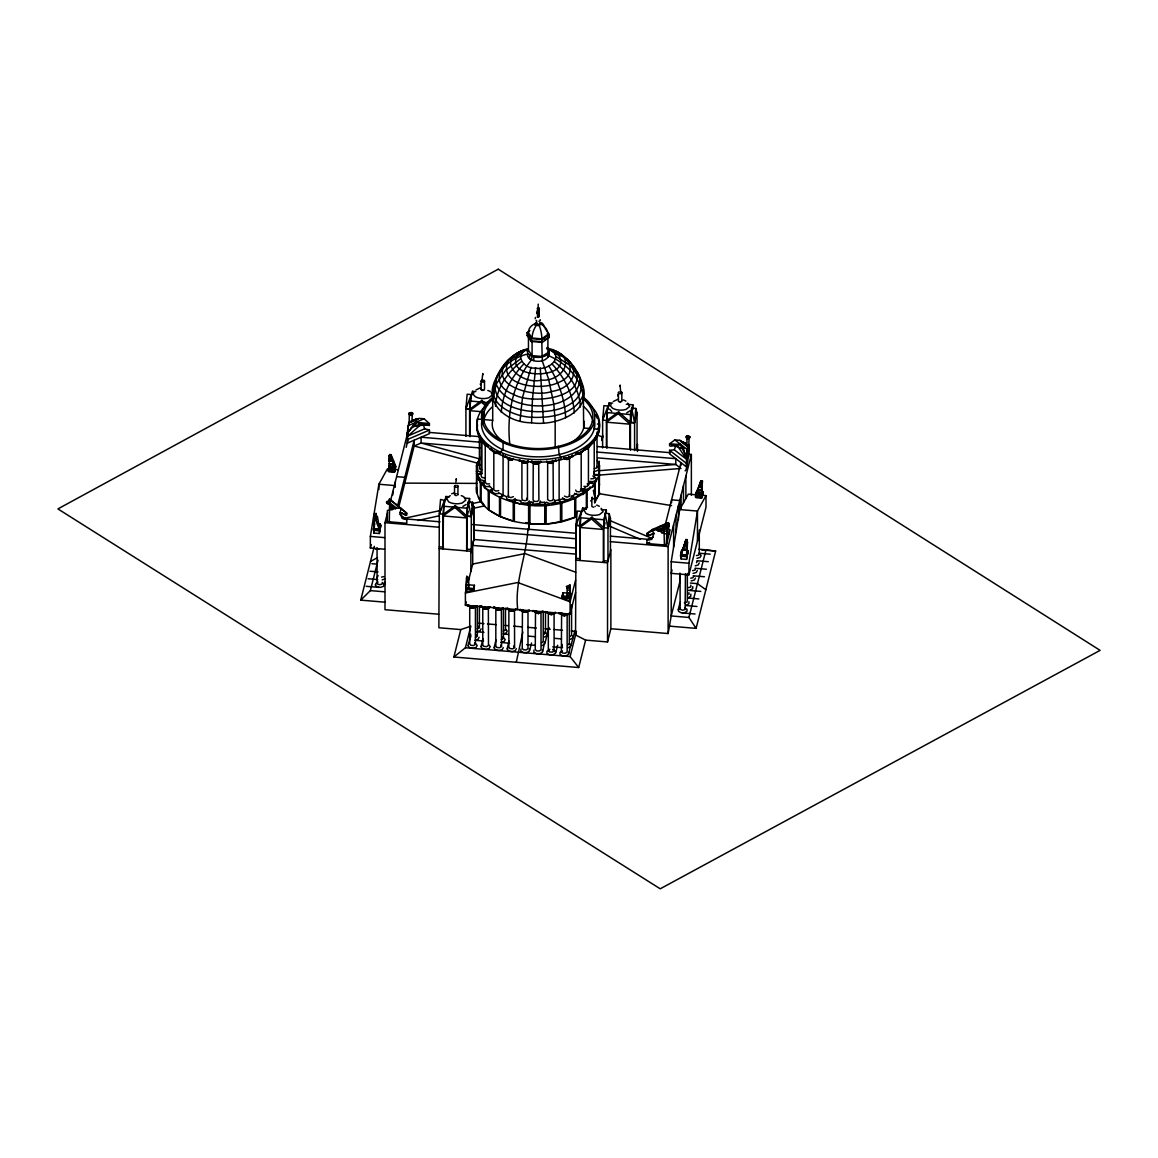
<?xml version="1.0" encoding="UTF-8"?>
<svg xmlns="http://www.w3.org/2000/svg" width="1158" height="1158" viewBox="0 0 1158 1158"><rect width="100%" height="100%" fill="white"/><g stroke="black" fill="none" stroke-linecap="round" stroke-linejoin="round"><path stroke-width="1.5" d="M481.96 469.67L479.426 468.845L479.383 434.843M484.797 477.921L481.989 477.516L481.192 475.895L481.192 439.982M482.77 607.067L482.77 644.789L483.755 646.367L486.621 646.656L488.488 645.368L488.358 607.443M489.66 483.885L486.751 483.914L485.26 482.481L485.26 444.759A2.895 1.665 0 0 1 485.636 443.89M498.707 490.63L495.914 491.079L493.829 489.921L493.829 452.199A2.895 1.665 0 0 1 493.8 451.316M493.453 607.617L502.615 609.007L502.861 607.993C501.298 611.106 495.436 610.266 495.841 608.196L495.812 645.889L496.811 647.467L499.663 647.756L501.53 646.468L501.4 608.543M509.39 610.541L508.869 609.267L508.869 646.989L509.853 648.567L512.719 648.856L514.586 647.568L514.485 609.687M533.245 461.81L533.085 499.938L534.417 501.428L537.326 501.501L538.89 500.082L538.716 462.172M549.268 349.658C565.596 352.828 577.234 367.983 582.054 383.226C593.475 412.711 554.711 426.477 531.551 422.771L532.463 399.09L535.604 367.969C549.022 371.761 566.884 354.623 546.59 348.732M389.739 503.05L388.292 504.106L386.613 502.717M409.527 413.623L411.669 414.361M412.19 413.84L411.061 412.957M576.568 493.511L572.023 496.058L575.758 498.273L575.758 517.004C556.564 525.457 534.649 525.877 514.369 521.476C497.926 517.004 476.083 506.943 476.517 487.229M477.299 469.685L477.472 462.071M531.551 422.771C507.001 422.815 482.017 402.97 496.391 377.696C501.863 364.553 513.066 352.075 527.498 349.484C513.298 354.276 524.415 369.735 535.604 367.969M533.288 502.225L530.002 502.196L529.93 524.024M536.661 463.924L540.598 461.492L540.569 462.52L531.319 462.447L531.348 461.405L535.908 463.967M539.86 502.283L544.796 502.326L544.709 524.14M583.299 388.263L583.661 427.997L590.623 428.576M591.318 500.343L591.289 501.414L591.289 500.56M597.267 460.334L599.439 465.299L599.019 475.359L594.228 474.563L594.3 471.147M597.224 429.459L599.004 429.473L599.135 423.51L597.354 424.118M599.062 468.758L599.251 461.145M599.019 475.359L594.633 484.305L594.633 503.035L599.019 494.075L599.439 484.03M664.171 525.5L665.3 526.383M666.834 525.732L664.692 524.994M379.346 529.148L379.39 524.313L379.042 525.529L377.436 516.7L376.958 516.019L376.828 517.901L375.829 516.685L376.032 513.443C371.255 514.543 375.525 525.196 373.889 528.685L379.346 529.148L380.287 524.328L377.566 524.096M681.107 554.552L685.391 542.002L687.505 542.176L687.027 551.469L687.273 550.036L682.67 549.847L687.36 550.253L687.302 551.034L687.505 550.209L682.062 549.746L681.107 554.552L686.564 555.015L687.505 550.209M696.074 495.363L697.015 490.297L696.074 494.307L701.516 494.77L696.928 493.409L697.709 490.355L696.074 495.363L701.516 495.812L702.472 481.163L700.908 480.787L698.925 487.171L701.516 487.576L702.052 486.476L701.516 495.812M468.237 584.761L474.447 585.282L473.636 589.972L465.878 589.321L466.775 576.308L469.439 578.378L468.44 579.029L466.616 577.625M567.434 587.367L566.827 596.095L569.577 596.327L570.025 585.007L566.436 586.556L567.434 587.367L569.881 586.324M684.089 545.288L687.128 545.548L684.928 542.595L683.973 546.373L685.869 539.541L687.287 539.657L687.07 543.348L685.377 543.203L687.201 542.451L687.128 544.043L687.505 542.176M520 420.89L522.504 397.469L531.102 367.245M389.305 502.558L389.45 499.127L406.776 513.226L406.776 515.194L405.633 515.44L401.739 512.69M492.541 399.611L496.232 384.065L496.391 377.696C502.355 365.494 514.499 357.229 527.483 354.058C526.76 357.692 530.842 359.95 533.795 360.674C541.003 362.845 550.947 359.501 548.95 350.512A10.827 6.253 0 0 0 546.923 347.487M374.454 517.698L374.627 513.327M497.375 453.343L496.507 452.271L495.175 453.183L492.888 450.867L495.175 453.183L498.62 452.923L495.914 453.371L495.219 452.257L497.795 452.3L496.623 453.4M377.132 577.509L378.145 575.526M472.131 607.921L469.887 606.85L469.974 605.576M479.094 637.305L478.08 639.245L475.084 640.186M481.135 628.794L480.121 630.734L476.937 631.703M485.926 609.036L488.285 608.066L488.358 606.778M495.841 608.225L497.506 609.991L499.72 610.034A2.895 1.665 0 0 0 501.559 608.746L499.663 610.034L496.811 609.745L496.217 607.892M503.267 647.626L502.254 649.566L499.257 650.506L495.754 649.942L494.104 648.133L495.132 646.178M695.422 578.131L694.409 579.999L691.167 580.954M697.333 570.489L696.305 572.472L693.077 573.413M699.229 562.962L698.216 564.93L695.22 565.871M394.56 464.821L393.792 467.875L389.059 467.6L389.392 460.146L388.856 461.246L392.432 460.406L394.299 469.945L388.856 469.482L388.856 468.425L393.792 467.875L395.254 464.879L391.071 454.689L389.653 454.573L389.16 455.803L388.856 461.246L391.447 461.275L392.388 457.511M513.37 496.652L510.779 497.651L508.333 496.739L508.449 457.584M508.333 496.739L508.463 495.074M597.021 432.079L597.021 466.211L596.891 467.89L594.315 468.657M501.327 412.378C502.138 394.067 511.358 376.987 523.85 363.93M464.517 498.056L469.598 498.49L467.137 508.232L466.688 550.933L466.688 517.944L468.324 501.863L472.464 502.21L473.709 506.799L473.767 539.744L473.709 506.799L471.552 504.816M606.401 447.321L606.401 422.192L607.429 413.232M607.733 409.628L608.037 406.024L603.897 405.676L602.652 420.108L602.594 447.929M465.921 436.363L465.921 408.571L467.137 394.241L471.292 394.589L469.598 410.67L469.598 435.799M472.464 502.21L471.248 516.54L467.108 516.236L455.326 505.655L443.5 514.166L439.316 513.862L440.561 499.431L444.918 500.56M576.047 558.359L576.047 525.37L577.277 511.04L581.417 511.387L581.215 513.776M605.069 522.794L603.347 529.452L603.347 562.441L603.796 560.704L607.979 561.065L607.979 528.077L609.224 513.645L605.069 513.298L603.81 527.672L591.999 517.163L580.187 525.674L579.724 560.458L580.187 517.756L582.648 508L586.035 508.29M635.8 408.456L637.045 413.03L634.584 422.786L630.444 422.482L631.646 408.108L635.8 408.456L634.584 422.786L634.584 450.563M580.766 518.914L580.158 525.761L576.047 525.37L577.249 520.449M654.183 533.216L648.075 535.865L646.946 535.416L646.946 533.447L652.244 529.553L668.354 522.62C664.678 526.615 669.874 548.646 664.156 544.607M495.479 406.328C496.29 388.277 507.45 372.167 521.563 361.571M455.919 482.017L456.238 478.717L456.426 479.644M579.854 454.008L576.959 454.008L577.046 453.111L578.291 453.849L584.92 449.507L578.291 453.849M378.652 527.773L380.287 524.328L378.652 527.773L375.308 518.741L376.032 513.443M685.145 544.839L685.869 539.541M686.564 555.015L687.287 539.657M424.118 418.791L408.007 425.724L407.225 435.104L408.731 422.873L419.167 418.371L424.118 418.791L429.415 423.582L429.415 425.551L416.055 422.265L413.449 424.552M674.897 439.91L686.911 449.217L686.129 458.582L687.635 446.366L679.847 440.329L674.897 439.91L669.585 443.818L669.585 445.772L670.728 446.221L680.904 444.571L684.016 448.595M580.187 525.674L576.018 525.327L575.555 634.989L585.615 640.113L607.53 641.952L610.874 628.722L668.123 633.542L671.206 615.955L671.206 561.76L679.746 509.563L679.746 500.502L671.582 499.807L671.582 502.702M668.817 526.499L669.136 523.908L668.137 527.773L669.136 523.908L668.354 522.62L669.136 533.968M481.757 381.822L482.814 373.527L482.973 374.613M516.28 662.26L522.837 632.051M687.07 543.348L687.201 542.451M535.126 318.653L535.532 317.422M537.601 307.898L537.471 308.65L538.89 307.97L537.601 307.898L537.471 317.06L538.89 316.395L538.76 308.708M539.194 308.694L538.484 313.847L537.196 312.978L537.905 308.578L539.194 308.694L537.905 309.374L537.601 311.285L538.89 311.343L537.471 311.227M537.196 313.775L537.471 312.023L538.76 312.095L538.76 317.133M537.471 317.06L538.89 316.395M384.528 549.21L370.357 548.009L370.357 536.415L378.898 484.232L387.438 468.802M380.287 527.73L379.346 533.52L373.889 533.071L374.367 530.161M686.564 559.401L687.505 552.627L686.564 559.401L681.107 558.938L681.584 556.043M672.06 569.968L671.206 573.355L688.923 574.846L688.923 563.251L697.463 511.069L706.004 495.624L702.457 495.334M373.889 517.785L375.308 517.916L375.988 513.862M374.613 523.706L374.367 525.124L374.468 519.218M686.564 544.13L685.145 543.999L685.84 539.961L687.201 539.975M593.388 491.18L593.547 490.283L594.344 495.349M619.935 386.15L620.123 385.093L620.76 393.532M421.266 424.132L407.906 436.001L424.725 428.764L429.415 430.067L429.415 433.642L407.225 443.196L408.224 429.126L407.544 433.222L416.055 422.265L429.415 423.582L427.259 424.74L415.418 426.043L416.055 422.265L407.225 433.135M678.298 447.075L686.81 459.494L674.274 449.782L669.585 450.303L669.585 453.878L686.129 466.688L687.128 452.619L686.448 456.715L680.904 444.571L669.585 443.818L681.773 448.464L684.45 450.549M685.449 573.803L685.116 609.586L682.453 610.252L680.108 609.253L680.412 607.762M687.345 573.442L687.345 600.394L687.012 602.059L684.349 602.725M688.923 594.517L688.938 592.722M509.404 459.683L509.057 458.235L510.823 459.929L512.907 459.494M390.68 457.526L391.216 454.949L389.653 454.573M700.518 483.624L700.908 480.787M481.106 438.593L478.833 435.191M479.412 477.936L480.744 479.89L484.03 480.657M495.175 453.183L491.354 449.955L491.339 448.464L490.066 448.58L496.507 453.024L497.795 452.3M564.467 496.102L567.015 497.144L569.504 496.275L569.504 458.568C568.925 454.66 570.836 459.176 568.404 459.205M571.401 496.464L570.966 498.49L568.216 499.72L564.655 499.474L562.499 497.81M580.447 453.733L581.171 452.112L579.159 454.168L576.279 453.545M584.79 449.029L586.976 448.855C589.075 448.132 588.076 445.237 588.032 448.233M594.604 440.098L596.413 435.726L597.021 436.378L594.604 439.244M484.16 482.814L483.74 484.869L485.868 486.447L489.385 486.707M394.299 469.945L395.254 464.879L394.299 468.889L388.856 468.425M696.276 493.482L697.015 490.297M394.299 468.889L395.254 464.879M466.775 576.308L466.312 587.627L469.048 587.859L468.44 579.029M585.615 640.113L578.696 667.529L453.878 657.006L465.4 647.771L470.857 626.174L460.797 629.59L438.882 627.752L439.316 513.862L444.715 499.793L443.065 515.947L443.065 548.95L443.5 506.234L445.917 496.493L449.304 496.782M454.877 507.45L466.688 517.944L443.065 515.947L454.877 507.45L455.326 505.655L455.326 507.233L467.137 508.232M631.646 414.434L630.024 424.19L606.401 422.192L618.213 413.681L618.647 411.901L630.459 422.395L634.584 422.786L631.646 408.108L631.646 411.264M630.459 450.216L630.444 414.55L632.861 404.808L626.29 404.258M701.734 493.93L696.928 493.409L699.881 483.422L701.053 481.048L702.472 481.163M391.071 454.689L391.447 461.275L389.233 460.739L392.272 461M375.308 518.741L375.829 516.685M390.695 457.844L391.216 455.789M377.624 524.864L380.866 525.139L379.781 530.798L373.296 530.263L374.381 524.588L373.658 528.83M388.248 471.089L389.334 465.429L388.248 471.089L394.733 471.639L395.819 465.979L394.299 472.29L388.856 471.827L388.856 470.843L394.299 471.306M373.889 528.685L374.526 526.181M388.856 469.482L389.797 465.719M389.175 469.598L389.797 467.094M376.48 520.478L377.436 516.714M370.357 548.009L371.211 544.636M377.653 523.691L378.174 521.636M393.04 462.795L393.561 460.739M385.107 602.189L360.731 600.134L374.324 546.344M379.346 533.52L380.866 525.139M388.726 501.993L389.45 499.127L406.776 513.226L404.605 514.384L399.959 512.589L401.464 508.434L396.514 508.015L390.029 502.992M408.861 423.336L409.208 421.99L415.852 419.124L418.183 419.326L408.731 422.873M409.252 414.419L409.208 421.99M438.65 614.218L384.992 609.701L384.992 522.678L387.525 512.661M390.478 500.965L408.238 430.631M399.872 514.369L406.776 519.71L406.776 523.286L387.409 521.65C386.642 519.175 387.843 523.619 389.725 521.491M406.183 447.35L408.079 439.823M360.731 600.134L370.357 590.623L378.044 560.197M397.527 506.032L414.173 440.214L414.173 445.989L398.815 506.755M384.355 585.195L385.122 582.184M439.736 512.227L440.561 508.941M466.327 406.965L467.137 403.751M471.292 394.589L465.921 408.571L470.047 408.933L481.873 400.379L487.532 405.401M467.543 514.528L468.368 511.286M473.767 506.755L471.248 516.54L468.324 501.863M470.857 571.386L470.857 551.28L474.201 538.05L470.857 552.742M465.878 589.321L466.688 584.631L465.4 592.997L465.4 605.258L570.098 614.073L575.555 592.476M468.339 581.359L472.71 564.062L472.71 545.418L575.671 554.089M474.447 585.282L473.448 590.667L466.312 592.1L466.992 589.422M465.4 605.258L466.24 601.928M453.878 657.006L460.797 629.59M472.884 607.936L476.778 605.793L476.517 606.806L467.354 606.039L467.615 605.012L471.407 607.791L475.243 606.966M473.376 589.943L474.375 587.034M468.049 645.238L470.959 635.858M469.96 637.117L470.713 634.15M482.9 607.284L483.755 608.645L486.664 608.934L489.82 606.893L489.559 607.907L480.411 607.139L480.671 606.112L485.173 609.021M481.091 646.338L482.973 638.912M493.453 608.24L493.713 607.212L497.506 609.991L498.591 608.674L499.72 610.034L502.861 607.993L500.531 609.6L500.777 608.847M494.133 647.438L496.015 640.012M512.024 611.236L515.918 609.094L515.657 610.107L506.509 609.34L506.77 608.312L511.271 611.221M527.918 529.206C526.615 556.289 514.297 581.996 517.742 609.673M507.19 648.538L509.071 641.112M524.719 612.35L529.249 610.208L528.989 611.236L519.841 610.454L520.101 609.441L523.995 612.235M532.883 611.554L533.143 610.541L536.386 613.118L538.528 613.451L542.291 611.308L542.045 612.336L532.883 610.946M529.669 650.434L531.551 643.008M550.817 614.551L555.348 612.408L555.087 613.422L545.939 612.654L546.2 611.641L550.093 614.435M542.726 651.534L544.564 642.068M544.897 643.428L546.779 636.003M547.155 634.946L549.037 627.52M603.897 415.186L602.594 420.137L606.821 420.455L618.647 411.901M606.821 448.276L606.763 412.566L609.224 402.81L612.596 403.1M562.122 595.95L562.933 592.737L570.691 593.388L569.881 598.078L562.122 597.427L562.122 595.95L569.881 596.602L570.691 593.388M602.725 435.249L601.986 439.649M562.122 597.427L569.577 597.789L569.577 600.785L562.441 598.165L562.441 596.573M562.933 594.199L562.933 592.737M601.914 439.939L602.725 436.725M568.39 613.508L568.144 614.522L558.981 613.754L559.242 612.741L563.874 615.651L566.899 614.362M569.577 596.327L570.025 585.007M555.768 652.634L557.649 645.209M569.577 600.785L570.243 595.111M570.098 614.073L570.098 601.813L575.555 580.216M568.824 653.734L570.662 644.253M570.995 645.628L572.877 638.203M573.253 637.132L574.759 631.197M578.696 667.529L570.098 656.586L576.163 632.615M603.796 527.715L607.979 528.077L610.44 518.321L609.224 513.645M607.53 641.952L607.53 562.802L610.874 549.558L610.874 628.722M636.22 449.275L637.479 444.281L637.479 451.49M665.604 523.445L680.962 462.679L680.962 465.574M680.832 441.444L687.765 446.829L688.113 445.483L679.847 440.329M683.162 441.647L688.272 446.119C690.704 437.97 687.345 471.726 685.087 470.843M653.286 537.211L646.946 539.946L646.946 543.507L666.313 545.143L670.178 529.814M668.123 633.542L668.123 546.518L691.369 454.486L687.866 454.182M680.542 556.13L681.628 550.47L680.542 556.13L687.027 556.68L688.113 551.02L687.027 556.68M701.98 497.52L703.065 491.846L701.98 497.52L695.495 496.97L696.58 491.31M695.495 496.97L696.58 492.671M681.801 553.307L682.569 550.253L681.107 553.249M682.8 549.384L683.611 546.735L686.969 547.01M701.922 490.399L697.782 490.051L698.708 486.432M702.327 480.903L701.516 487.576L698.925 487.171L699.012 486.23L698.187 488.488M699.881 483.422L698.925 487.171L701.907 487.069L698.867 486.823M700.532 483.943L701.053 481.887M701.516 497.187L696.074 496.724L696.074 497.708L701.516 498.157L702.153 494.683M678.183 609.933L680.093 602.406M688.923 574.846L706.004 507.233L706.004 495.624M696.088 628.374L688.923 617.46L706.004 549.833L715.63 551.063L696.088 628.374L669.975 626.174M682.366 551.078L683.321 547.329M470.047 436.711L470.032 401.044L472.551 391.303L475.837 391.578M481.41 411.669L469.598 410.67L481.41 402.159L481.873 400.379M575.888 453.415A2.895 1.665 0 0 0 579.159 454.168L581.2 452.213L581.215 490.674L579.203 491.875L576.38 491.47L575.7 490.08M591.535 518.958L603.347 529.452L579.724 527.469L591.535 518.958L591.999 517.163L591.999 518.755M603.796 560.704L603.81 519.739L604.91 515.484M605.272 514.065L606.329 509.998L601.248 509.578M379.346 527.831L380.287 524.328M508.159 457.772L508.811 459.408L510.823 459.929A2.895 1.665 0 0 0 513.385 459.147L510.085 459.856M521.997 461.101L522.533 462.505L524.603 463.055L527.165 462.274L527.527 461.014M529.293 500.893L527.845 502.731L524.487 503.455L521.317 502.615L520.087 500.705M382.299 582.387L382.01 584.153L379.288 584.718L377.059 583.646L377.942 581.909M697.406 560.964L696.523 562.687M695.495 568.491L694.988 570.141L692.614 570.648M693.599 576.033L693.092 577.683L690.718 578.175M375.308 517.916L375.843 516.265M685.145 543.999L685.681 542.364M685.391 542.002L684.769 543.84L685.768 542.32M474.433 607.4L474.679 606.662M487.475 608.5L487.735 607.762M513.834 609.948L513.573 610.7L515.918 609.094L512.762 611.135L509.911 610.859L508.869 609.267M602.652 420.108L608.037 406.024L608.24 406.791M576.047 525.37L581.417 511.387M674.274 449.782L675.867 445.685M667.63 525.486L657.194 529.973L652.244 529.553L653.749 533.954L651.636 539.425L646.946 539.946M412.48 413.03L411.944 420.079L414.738 420.311L415.852 419.124M667.109 524.921L666.313 545.143M495.914 453.371L493.901 452.04M522.215 610.917L522.779 609.687A2.895 1.665 0 0 0 523.344 612.017L526.21 612.235M527.947 610.454L526.861 612.003M522.446 610.324L522.229 648.219L523.373 649.754L526.268 649.942L527.99 648.596L527.99 610.874L525.486 612.35L523.85 610.802L523.344 612.017L520.101 609.441L522.779 611.467L521.665 610.613M535.271 612.017L535.821 610.787M541.003 611.554L538.528 613.451L536.386 613.118L533.143 610.541M554.045 612.654L552.959 614.203L549.471 614.232L546.2 611.641M561.369 614.218L561.919 612.973A2.895 1.665 0 0 0 562.484 615.318L564.626 615.636L567.087 614.218M566.001 615.303L567.102 613.754M562.122 644.369L562.166 646.323M548.168 357.373L548.284 352.712M387.148 502.167L389.566 501.819M389.826 502.398L388.292 503.05M495.161 383.573C485.622 404.533 514.876 416.735 531.623 417.271C550.296 418.197 575.106 414.607 583.125 395.11C579.912 377.001 565.408 362.715 548.878 355.853L548.95 350.512M521.766 353.682L508.319 360.37C496.999 386.511 541.958 390.709 557.606 382.835C582.445 373.687 565.712 350.975 547.358 348.341L551.034 350.556M494.003 390.029L492.7 392.692L492.7 420.34A45.958 26.533 0 0 0 508.159 444.252M480.165 457.41L476.604 465.082L476.401 492.353M476.459 466.109L480.049 458.785M527.599 461.449A2.895 1.665 0 0 1 525.356 463.012L523.995 461.55L523.17 462.795L520.13 460.392L523.17 462.795L525.356 463.012L528.381 461.202L527.889 462.201L519.001 460.739L519.479 459.755M521.114 500.748L515.773 499.88L514.369 502.746L514.369 521.476L500.01 516.482L488.256 509.578L488.256 490.847L480.367 482.698L476.401 473.622L481.931 473.665L481.931 439.533M530.002 502.196L528.598 505.076L528.598 523.807M618.227 394.835L617.721 395.862L617.721 395.023M592.693 487.098L596.283 479.774M686.535 436.957L688.069 436.291M689.213 437.174L686.795 437.521M664.258 526.354L665.995 527.397L666.342 526.05M391.216 454.949L390.521 456.339L389.074 456.122M701.053 481.048L700.373 482.437L701.734 482.452M687.374 437.391C684.769 439.186 690.689 439.475 689.748 436.638M567.709 459.364L564.293 458.003L565.162 458.901L573.239 456.295L572.356 455.398L568.998 458.93L566.957 459.436L564.047 457.772M389.681 503.209L389.291 521.809M482.09 645.078L481.048 647.033L482.712 648.842L486.027 649.421L489.212 648.466L490.225 646.526L488.575 644.731M508.188 647.279L507.146 649.233L508.811 651.042L512.125 651.621L515.31 650.666L516.294 648.654M689.082 437.999L688.373 456.686M376.249 583.067L375.235 584.935L376.857 586.802L380.244 587.41L383.37 586.44L384.384 584.529L382.719 582.691M553.061 461.014L553.321 498.895L552.453 500.488L549.616 500.849L547.647 499.619L547.647 461.897L551.165 463.157M553.321 461.174L551.874 463.012M394.299 472.29L395.254 470.568M473.825 392.186L473.26 394.458L475.243 396.644A11.479 6.63 0 0 0 488.821 397.787L492.411 394.907M611.149 403.751L610.57 406.024L612.553 408.209A11.479 6.63 0 0 0 626.131 409.353L629.72 406.472L627.708 403.129M701.516 498.157L702.472 493.424M597.832 428.648L599.077 426.477M588.322 447.828L590.609 444.194L586.976 448.855A2.895 1.665 0 0 1 584.081 448.87M666.559 527.151L667.08 526.325M595.805 499.532L599.656 493.757L598.961 488.546M485.361 445.164L485.68 444.136M477.458 469.033L477.936 471.016L480.758 472.247M564.149 458.206A2.895 1.665 0 0 0 566.957 459.436L568.708 457.757L568.998 458.93L572.356 455.398M580.896 453.386L583.632 450.129L581.186 452.981M590.131 486.809L588.829 488.662L585.543 489.487L582.387 488.748M485.651 445.569L487.923 445.367L487.417 446.337M529.568 358.748L529.568 354.956A10.827 6.253 0 0 1 528.28 348.645C507.971 353.176 482.872 382.56 513.631 394.4C531.927 405.416 593.2 397.672 572.978 365.914M566.537 614.999L567.348 613.943L564.626 615.636L563.005 614.102L562.484 615.318L565.408 615.52M550.412 463.2L546.721 461.289L547.169 462.288L556.13 460.985L555.695 459.987L552.482 462.751C550.904 465.241 545.896 460.276 548.4 462.679L550.412 463.2L552.192 461.55L552.482 462.751L549.616 463.128L547.647 461.897M538.716 462.505L538.079 463.272L540.598 461.492L537.37 463.779L534.475 463.707L533.245 462.071M467.615 605.012L471.407 607.791L472.493 606.474L473.622 607.834A2.895 1.665 0 0 0 475.489 606.112M480.671 606.112L484.449 608.891L485.549 607.574L486.664 608.934A2.895 1.665 0 0 0 488.531 607.212M506.77 608.312L510.548 611.091L511.648 609.774L512.762 611.135A2.895 1.665 0 0 0 514.601 609.846M588.061 447.668L585.89 448.942L585.586 448.059L588.061 447.668L586.976 448.855L584.168 448.87M387.409 521.65L387.409 510.504L396.514 508.015M531.348 461.405L535.17 463.895L536.516 462.491L537.37 463.779L538.89 462.375M487.142 446.192L485.506 444.513M587.149 446.134L588.438 447.364L587.584 448.58M588.438 447.364L588.438 485.086L587.019 486.548L583.921 486.389M516.454 355.13L518.755 352.741L524.675 350.831M594.705 439.664L596.109 438.245M520.883 649.045L520.839 651.129L523.402 652.576L526.876 652.562L529.365 651.1L529.336 649.059M533.939 650.145L533.896 652.229L536.458 653.677L539.932 653.662L542.422 652.2L542.393 650.159M678.501 609.296L678.516 611.308L681.034 612.741L684.581 612.727L687.056 611.192L687.012 609.238L684.61 607.849M410.366 414.057C407.355 415.49 413.811 416.258 411.698 414.173M501.646 369.388C463.128 422.844 606.126 427.678 577.422 372.21M504.599 456.701L512.531 459.436L504.599 456.701L505.51 455.818M515.773 499.88L513.226 502.355L513.226 521.086M587.12 448.595L591.854 443.384L587.12 448.595L585.586 448.059M586.353 509.361L586.353 492.324L582.633 490.109L585.152 487.663M587.671 485.231L590.204 482.785L594.995 483.566L594.995 502.297M582.792 494.683L589.538 488.14M566.769 458.38L565.929 459.19L564.293 458.003L564.901 458.944M568.998 458.93L571.994 456.107M508.319 360.37C485.072 384.977 534.142 398.236 551.628 391.462C578.508 387.626 582.184 359.762 554.798 353.943M526.166 350.353L527.787 348.934M527.165 462.274L528.381 461.202M529.249 610.208L525.486 612.35M555.348 612.408L551.584 614.536L549.442 614.218A2.895 1.665 0 0 1 548.313 612.683L548.327 650.405L549.471 651.954L552.366 652.142L554.089 650.796L554.089 613.074M555.695 459.987L552.482 462.751A2.895 1.665 0 0 0 553.075 460.754M527.961 610.888L526.268 612.235L523.373 612.032L522.229 610.498M535.445 611.163A2.895 1.665 0 0 0 536.386 613.118L536.907 611.902L538.528 613.451L541.249 611.742L540.439 612.799L541.003 611.989L541.047 649.696L539.31 651.042L536.429 650.854L535.271 649.32L535.503 611.424M540.989 612.017L539.31 613.32L536.429 613.132L535.271 611.598M552.366 614.42L554.306 612.843L551.584 614.536L548.501 612.944M567.145 614.174L567.145 651.896L565.408 653.242L562.527 653.054L561.369 651.505L561.601 613.624M543.753 634.454L545.476 633.108L545.476 611.554M541.495 642.951L543.218 641.604L543.232 611.062M548.327 650.405L549.818 649.247M569.852 636.654L571.574 635.308L571.574 604.765M567.594 645.136L569.316 643.805M488.285 608.066L489.82 606.893M594.329 440.503L593.866 440.851A2.895 1.665 0 0 1 593.272 441.126M538.528 613.451L542.291 611.308M529.886 330.609L527.122 332.636L527.122 335.473L531.247 341.465L542.32 342.392L549.239 337.325L549.239 334.503L545.114 328.51M530.277 338.223L532.087 340.857L531.247 341.465L531.247 338.643L527.122 332.636L528.453 332.751L532.087 338.02L541.814 338.845L547.908 334.387L549.239 334.503L542.32 339.569L531.247 338.643L532.087 338.02A13.216 6.687 -65.5 0 1 537.326 323.994M544.246 339.887L549.239 337.325M548.878 352.075L541.814 356.447L532.087 355.622L531.479 359.849C512.748 383.11 506.741 413.999 509.694 443.268M504.251 441.748L503.079 442.602L503.079 449.825L500.126 451.982L500.126 454.558M515.267 498.519L513.095 500.024L509.534 500.213L506.857 498.924L506.509 496.898M475.301 606.343L473.564 607.834L470.713 607.545L469.859 606.184M488.488 607.661L486.621 608.934L483.755 608.645M479.398 606.097L479.398 627.65L477.241 628.895M514.586 609.861L512.719 611.135L509.853 610.845M475.489 637.436L477.357 636.147L477.357 605.62M475.431 606.56L475.431 644.268L473.564 645.556L470.713 645.267L469.714 643.689L469.714 605.967L469.887 606.85L468.411 605.605L471.407 607.791M505.496 608.283L505.496 629.836L503.339 631.096M503.455 607.82L503.455 638.347L501.298 639.607M564.626 615.636L567.348 613.943M592.853 441.111L595.501 439.461M520.42 358.966L505.887 369.981L496.232 384.065C507.522 414.028 577.828 414.115 580.129 378.376L570.474 365.595L555.941 356.548M475.952 389.971L480.295 387.858M450.23 495.61L446.641 498.49L448.653 501.848A11.479 6.63 0 0 0 462.23 502.992L465.834 500.111L463.808 496.753A11.479 6.63 0 0 0 461.246 495.638M613.262 401.536L617.619 399.423M462.867 506.408L466.167 504.468M626.768 412.784L630.068 410.829M587.54 507.175L583.95 510.056L585.977 513.399A11.479 6.63 0 0 0 599.554 514.543L603.144 511.677L601.118 508.319M544.361 637.074L546.851 635.612L546.822 633.571L544.347 632.167M542.118 645.556L544.593 644.109M570.46 639.274L572.949 637.812L572.921 635.771M568.216 647.756L570.691 646.309M690.284 590.131L692.73 588.698L692.73 586.643M688.388 597.658L690.819 596.225L690.819 594.17M686.477 605.185L688.923 603.767L688.923 601.697M598.121 428.923L599.033 428.402M549.399 649.855L546.923 651.303L546.938 653.329L549.5 654.777L552.974 654.762L555.464 653.3L555.435 651.259L552.959 649.855M562.441 650.955L559.98 652.403L559.994 654.429L562.556 655.877L566.03 655.862L568.506 654.4L568.491 652.359M524.313 349.904C493.974 359.805 520.579 385.31 541.466 380.114C561.673 381.879 578.059 357.735 552.569 350.136M509.65 358.951L513.732 356.65M489.168 485.665L492.772 489.385L489.197 491.397L489.197 510.128M572.226 499.156L581.678 493.844M688.677 456.599L688.417 455.253M370.502 561.471L377.494 557.591M663.245 525.356L646.946 533.447L649.102 534.982L653.749 533.954M525.312 463.012L527.368 461.666M527.455 461.883L527.455 499.605L525.312 500.734L522.533 500.227L521.911 498.591L521.911 460.87M411.104 427.895L419.732 424.175M407.225 439.62L429.415 430.067M657.194 529.973L658.178 531.088L665.937 527.744M658.178 531.088L660.509 531.29L665.488 529.134M660.509 531.29L661.623 532.651L665.647 530.914M646.946 543.507L649.71 542.32M566.942 588.713L569.953 587.424M567.391 590.609L569.881 589.538M567.391 593.924L569.881 592.853M566.827 596.095L569.968 594.749M595.487 471.263L598.368 470.076L598.947 468.093L596.877 466.413M451.649 493.815L453.719 493.047M569.504 458.568L567.015 459.422L564.467 458.394M487.923 445.367L486.374 445.859L481.858 440.59L483.422 440.706L482.756 442.139L486.751 446.192M492.772 489.385L488.256 490.847C519.479 511.633 567.55 512.068 594.633 484.305L590.204 482.785M554.349 500.922L563.96 498.664M557.765 503.194L569.287 499.474M575.627 516.931C559.98 522.272 542.234 526.818 525.964 522.576M555.174 447.089L555.174 421.179L553.799 403.881L548.574 379.086L542.176 360.76L542.291 356.954M503.223 633.875L506.22 632.934L507.218 631.067L505.583 629.199M382.14 579.869L385.267 578.913M688.156 587.656L690.819 586.99L690.834 585.181M524.154 351.366L519.971 352.336C495.914 380.577 579.536 381.3 556.781 352.64L552.511 351.583M418.096 520.434L439.114 515.817M472.392 508.536L484.652 505.843L478.558 497.289L480.715 501.776L472.001 503.658M404.113 518.379L440.662 510.446M381.561 577.104L383.92 576.612M696.421 555.579L698.795 555.073L699.302 553.423L699.302 530.074M472.71 564.062L525.066 553.582L575.729 572.255M465.4 592.997L517.742 582.517L570.098 601.813M551.584 614.536L552.308 614.42M620.572 401.609L619.66 401.594M481.931 473.665L476.749 474.418L476.749 493.149M551.555 503.542L564.337 501.675M697 558.344L700.112 557.403L701.126 555.522L699.504 553.654M500.994 642.4L504.179 641.445L505.192 639.505L503.542 637.711M598.86 470.727L675.794 464.459L680.962 468.454L599.207 475.098M498.939 493.438L495.436 493.728L492.657 492.512L492.15 490.471M476.705 483.393L404.779 483.118L404.779 477.342L396.615 476.647M482.958 390.087L482.075 389.942M479.369 465.111L476.604 465.082L476.604 470.191M594.228 440.431L594.228 474.563L599.207 474.606L599.207 493.337M535.85 504.381L549.037 504.483M534.417 463.707L537.326 463.779A2.895 1.665 0 0 0 538.832 461.926M660.306 526.094L663.708 526.253M589.654 481.424L593.026 481.656L595.834 480.382L596.269 478.384L594.097 476.778M467.137 516.164L471.306 516.497L471.248 549.529M439.316 546.851L443.5 547.198M467.137 549.153L471.306 549.485M527.122 335.473L528.453 335.574L528.453 350.353L532.087 355.622L532.087 340.857M533.708 340.988L540.193 341.538M528.453 350.353L527.483 350.208L527.483 351.453M491.108 392.866L494.495 393.155M470.032 401.044L488.647 402.608M606.763 412.566L630.444 414.55M592.36 421.512L594.228 421.671L594.228 428.88L598.932 429.285L598.932 431.847M594.43 420.354A56.641 32.699 0 0 1 537.384 456.86A56.641 32.699 0 0 1 482.133 419.442L477.429 419.051L477.429 421.613A61.388 35.449 0 0 0 539.99 462.172A61.388 35.449 0 0 0 598.31 419.558M492.7 420.34L484.001 419.601L484.001 412.378L482.133 412.234L482.133 419.442M684.262 443.007L687.07 443.253L686.68 436.132M429.285 432.412L479.716 436.653M597.557 446.583L670.337 452.706M480.295 442.211L421.107 437.217L421.107 443.007L414.173 445.989L477.632 463.2M596.877 452.025L675.794 458.669L675.794 464.459L597.745 457.873M479.919 447.958L421.107 443.007L479.875 458.973M389.16 455.803L390.564 455.919M700.416 482.017L701.82 482.133M389.233 456.498L390.637 456.614M700.489 482.712L701.893 482.828M594.228 474.563L599.12 474.983L599.019 494.075M389.16 458.235L390.984 458.206M700.272 484.261L701.965 484.391M389.233 459.234L391.592 459.422M699.533 485.361L701.907 485.564M388.856 460.406L390.97 460.58M699.403 486.563L701.516 486.736M389.392 461.029L392.75 461.304M698.679 487.069L702.052 487.359M389.204 463.605L393.17 463.953M697.898 489.617L701.864 489.95M389.262 464.069L393.402 464.416M389.334 465.936L393.995 466.327M697.319 491.875L701.994 492.266M389.088 466.413L393.648 466.79M697.203 492.367L701.748 492.743M389.001 467.325L393.691 467.731M696.971 493.265L701.661 493.67M394.531 469.395L398.077 469.699M697.145 494.886L688.286 494.133L679.746 509.563L697.463 511.069L697.463 541.032M388.248 469.728L394.733 470.278L394.733 471.639M695.495 495.61L701.98 496.145M394.849 485.578L378.898 484.232L378.898 489.516M443.5 506.234L453.357 507.074M580.187 517.756L603.81 519.739M661.623 532.651L666.313 533.983M374.541 513.645L375.945 513.761M685.724 541.162L687.128 541.278M404.156 518.784L440.026 521.809M472.319 524.531L576.337 533.288M610.411 536.154L649.87 539.483M374.034 516.367L375.453 516.482M685.29 542.581L686.708 542.697M683.929 545.881L686.969 546.142M384.992 522.678L439.331 527.252M473.506 530.132L576.062 538.774M610.266 541.654L668.123 546.518M698.925 549.239L706.004 549.833M701.705 549.891L715.63 551.063M682.959 548.733L687.099 549.08M698.94 553.206L710.187 554.161M373.296 528.888L379.781 529.438L379.781 530.798M680.542 554.769L687.027 555.319M379.346 530.509L373.889 530.046L373.889 533.071M686.564 556.39L681.107 555.927L681.107 558.938M474.201 539.512L575.41 548.038M697.029 560.747L708.291 561.688M370.357 536.415L384.528 537.616M671.206 561.76L688.923 563.251M695.133 568.274L706.38 569.229M438.882 548.588L470.857 551.28M575.555 560.11L607.53 562.802M375.583 549.066L378.796 549.326M693.222 575.816L704.484 576.756M690.371 583.053L697.463 583.646L705.859 589.726M371.877 563.7L376.712 564.105M687.924 590.319L700.778 591.405M466.312 578.117L469.439 578.378M566.436 586.556L569.577 586.817M369.981 571.227L378.015 571.907M687.62 597.991L698.882 598.932M368.07 578.768L377.725 579.579M685.724 605.518L696.971 606.474M465.878 587.844L473.636 588.496M473.694 589.712L466.312 589.104L466.312 592.1M366.174 586.295L379.028 587.381M682.207 612.915L695.075 614.001M370.357 590.623L384.528 591.81M688.923 617.46L671.206 615.955L679.746 582.156L679.746 573.282M478.732 623.192L483.972 623.641M487.46 623.93L496.189 624.669M504.917 625.407L508.405 625.696M513.631 626.131L522.359 626.869M527.599 627.318L536.328 628.041M545.042 628.78L550.282 629.228M553.77 629.518L562.499 630.256M571.227 630.98L576.452 631.428M475.793 631.689L483.957 632.369M503.527 634.019L508.42 634.439M528.945 636.162L535.474 636.712M555.044 638.362L561.572 638.912M475.388 640.331L483.537 641.025M501.486 642.531L509.636 643.211M526.687 644.659L534.851 645.339M552.786 646.844L562.571 647.669M465.4 647.771L570.098 656.586M576.018 558.315L580.187 558.663M537.601 310.489L538.89 310.59L538.89 307.97M537.196 312.978L538.484 313.847M465.921 408.571L470.032 408.977M480.367 464.836L476.806 464.257L476.806 469.366M523.344 503.354L536.038 505.424M599.656 493.757L671.582 505.597M522.533 462.505L525.023 462.968M485.26 444.73L483.841 443.253L486.114 445.902L488.169 446.395L486.693 445.15M406.776 519.71L402.087 518.408L399.959 512.589M552.496 351.062L558.33 353.06L560.718 355.477M582.633 490.109L587.063 491.643L587.063 506.958M506.249 496.594L498.664 492.888M508.478 499.938L519.812 503.846M387.944 502.992L387.235 503.629M548.168 353.581A10.827 6.253 0 0 1 533.795 356.881L529.568 354.956M481.279 438.694L480.194 438.303L481.96 439.765M597.456 435.119L602.522 436.986M508.333 459.031L511.865 459.712M609.687 520.449L652.345 538.557M609.007 525.949L640.388 539.367M574.498 493.366L577.22 494.538L580.766 494.249L582.865 492.642L582.373 490.616M623.293 399.901L625.913 401.059M596.717 505.091L599.337 506.249M546.431 502.196L549.153 503.498L552.612 503.31L554.914 501.718L554.61 499.764M592.809 475.924L594.604 476.922L593.895 478.544L590.841 478.862M564.684 357.836L569.953 362.787M583.675 449.391L584.92 450.129M490.066 449.188L496.507 453.024M484.16 487.59L493.351 493.047M535.17 463.895L532.26 461.941L533.896 463.432M510.548 611.091L507.74 608.066M497.506 609.991L494.698 606.966M484.449 608.891L481.453 606.705L483.291 608.341M575.598 453.01L576.959 454.008M560.819 613.914L559.242 612.741L562.484 615.318L561.369 613.798M505.843 456.541L508.811 459.408M669.585 450.303L686.129 463.113M389.985 504.656L395.529 508.97M389.493 505.887L393.199 508.767M389.421 507.884L392.099 509.954M466.631 580.853L468.483 582.286M466.631 584.153L468.483 585.601M520.13 460.392L523.17 462.795M493.713 607.212L495.986 609.05M531.508 502.311L533.563 503.976L536.994 504.309L539.918 503.108L540.439 501.052M546.721 461.289L548.4 462.679L547.835 461.666M554.595 361.846C568.592 372.702 579.579 388.914 580.39 407.023M618.213 413.681L630.024 424.19L630.024 449.318M481.41 402.159L485.347 405.662M491.354 449.955L493.815 452.17M481.192 438.158L479.369 436.436L481.496 439.418M587.149 483.841L588.438 485.086M577.046 453.111L578.059 454.095L579.622 453.111L579.159 454.168L581.113 452.749M572.023 496.058L574.73 498.852L574.73 517.583M559.126 458.915L559.126 500.227L561.818 503.021L561.818 521.751M481.858 441.198L486.374 445.859M477.733 478.833L484.16 485.477M475.518 643.631L477.168 645.498L476.155 647.365L473.159 648.306L469.656 647.742L468.006 645.932M609.557 409.107L611.757 411.524M533.085 462.216L533.462 463.084L532.072 461.101M552.207 364.162C564.467 377.465 573.456 394.646 574.252 412.972M395.457 503.788L397.744 506.437M552.945 649.262L554.089 650.796M568.969 456.57L569.837 457.743M547.3 333.518L547.908 334.387A13.216 10.668 14.2 0 0 539.556 323.473M542.176 356.968L541.814 341.668M558.417 446.322L559.126 454.544L560.877 457.106L560.877 459.668M485.463 444.933L486.114 445.902M552.627 460.392L553.408 461.593M522.142 462.172L521.809 461.333M663.896 526.311L664.417 544.984M513.587 645.99L514.586 647.568M502.601 636.987L503.455 638.347M500.676 645.107L501.53 646.468M478.544 626.29L479.398 627.65M476.503 634.787L477.357 636.147M474.577 642.907L475.431 644.268M481.641 605.866L482.77 607.53M468.599 604.765L469.887 606.85M548.863 366.029C558.489 381.575 564.988 399.423 565.654 417.792M580.534 489.284L581.215 490.674M595.588 414.463L597.296 418.342M580.969 382.951L582.72 386.931M559.126 500.227L560.486 503.325L560.486 522.055M544.796 502.326L546.142 505.424L546.142 524.154M476.3 471.32L479.528 478.703M686.129 456.628L680.904 444.571L681.773 448.464M409.281 413.015L409.802 414.303M526.904 498.186L527.455 499.605M423.133 424.393L424.725 428.764M579.232 376.77L579.999 379.998M605.069 513.298L607.979 528.077M538.571 461.506L538.774 462.78M540.265 368.012L543.536 422.873M569.461 494.611L569.504 496.275M480.556 383.631L480.556 384.659L480.556 383.805M691.369 454.486L691.369 495.32M685.883 476.184L685.883 498.476M683.481 485.694L683.481 502.818M681.078 495.204L681.078 509.39M680.108 573.34L680.108 609.253M678.414 505.8L678.414 519.971M676.011 515.31L676.011 532.419M673.609 524.82L673.609 547.112M637.045 413.03L637.045 446.018M632.861 404.808L632.861 409.556M621.832 392.504L621.832 400.856M618.43 392.736L618.43 401.088A1.708 0.984 0 0 0 618.531 401.334M610.44 518.321L610.44 551.309M609.224 402.81L609.224 405.98M606.329 509.998L606.329 513.168M602.232 439.041L602.232 440.648M599.439 465.299L599.424 484.797M591.854 497.926L591.854 506.278A1.708 0.984 0 0 0 591.955 506.524M582.648 508L582.648 511.185M573.239 456.295L565.162 458.901M569.881 596.602L569.881 598.078M569.316 613.262L569.331 643.79M563.106 593.895L563.106 595.487M556.13 460.985L547.169 462.288M547.908 337.224L547.908 351.989M542.32 342.392L541.814 338.845A12.984 3.923 77.1 0 0 538.702 324.095M540.569 462.52L531.319 462.447M538.181 304.134L538.181 316.38M537.905 308.578L537.905 309.374M533.795 356.881L533.795 360.674M527.889 462.201L519.001 460.739M503.079 454.197L503.079 495.508L500.531 497.983L500.531 516.714M500.01 516.482L500.01 497.752L503.079 495.508L499.503 497.52L499.503 516.251M484.507 380.939L484.507 389.291M481.12 381.17L481.12 389.522M481.048 502.123L481.048 483.393L485.564 481.931L480.367 482.698L480.367 501.428M473.448 589.075L473.448 590.667M472.551 391.303L472.551 394.473M469.598 498.49L469.598 503.238M457.931 486.128L457.931 494.48M454.529 486.36L454.529 494.712A1.708 0.984 0 0 0 454.645 494.958M445.917 496.493L445.917 499.663M395.283 481.945L395.283 487.272M392.88 491.455L392.88 494.886M377.059 547.72L377.059 583.646M540.135 319.68A2.113 1.216 0 0 1 538.962 321.258M536.878 321.084A2.113 1.216 0 0 1 536.082 320.274M540.135 323.907A2.113 1.216 0 0 1 540.12 324.848M538.962 325.499A2.113 1.216 0 0 1 536.878 325.326M536.226 324.819A2.113 1.216 0 0 1 536.082 324.501M536.53 323.603A2.113 1.216 0 0 1 536.921 323.386M583.458 399.177A54.744 31.613 0 0 1 574.6 440.547A54.744 31.613 0 0 1 502.398 440.88A54.744 31.613 0 0 1 492.425 399.582M587.41 402.984A61.388 35.449 0 0 1 581.258 449.42A61.388 35.449 0 0 1 500.734 452.257A61.388 35.449 0 0 1 484.869 406.588M583.82 421.063A45.958 26.533 0 0 1 570.228 443.196M583.589 397.411A56.641 32.699 0 0 1 576.467 441.039A56.641 32.699 0 0 1 500.546 441.386A56.641 32.699 0 0 1 492.251 397.816M483.479 422.887A54.744 31.613 0 0 1 492.425 406.805M583.458 406.386A54.744 31.613 0 0 1 592.549 420.484M528.453 332.751A12.984 10.494 14.2 0 1 536.791 323.227M534.793 325.137A13.216 3.995 77.1 0 1 536.719 322.329M539.874 322.59A12.984 6.572 -65.5 0 1 544.115 326.86M621.817 401.102A1.708 0.984 0 0 1 621.701 401.363M621.151 401.754A1.708 0.984 0 0 1 618.763 401.551M621.18 391.838A1.708 0.984 0 0 1 621.368 393.3A1.708 0.984 0 0 1 618.85 393.271A1.708 0.984 0 0 1 619.11 391.824M595.241 506.307A1.708 0.984 0 0 1 595.125 506.553M593.75 507.146A1.708 0.984 0 0 1 592.867 507.059M594.604 497.043A1.708 0.984 0 0 1 594.894 498.418A1.708 0.984 0 0 1 592.491 498.591A1.708 0.984 0 0 1 592.201 497.202M457.931 494.741A1.708 0.984 0 0 1 457.801 494.987M456.44 495.581A1.708 0.984 0 0 1 455.557 495.494M455.21 493.8A1.708 0.984 0 0 1 455.601 493.67M456.918 493.684A1.708 0.984 0 0 1 457.294 493.815M456.918 485.332A1.708 0.984 0 0 1 457.584 486.852A1.708 0.984 0 0 1 454.862 486.838A1.708 0.984 0 0 1 455.601 485.332M484.391 389.797A1.708 0.984 0 0 1 481.12 389.262M483.494 380.142A1.708 0.984 0 0 1 484.16 381.662A1.708 0.984 0 0 1 481.439 381.648A1.708 0.984 0 0 1 482.177 380.142M487.822 390.449A11.479 6.63 0 0 1 490.384 391.563M477.357 424.45L477.226 430.4L477.357 424.45M529.235 523.908L528.482 530.248L529.264 523.908M597.514 434.742L594.995 440.489L597.514 434.742M498.244 269.192L57.9 508.912L660.219 888.808L1100.1 650.362L498.244 269.192M480.642 438.723L478.37 433.541L480.642 438.723M686.636 437.97A2.012 1.158 0 0 0 689.864 437.232A2.012 1.158 0 0 0 687.128 435.987A2.012 1.158 0 0 0 686.636 437.97M664.258 526.528A2.012 1.158 0 0 0 667.486 525.775A2.012 1.158 0 0 0 664.764 524.531A2.012 1.158 0 0 0 664.258 526.528M387.235 503.194A2.012 1.158 0 0 0 390.478 502.442A2.012 1.158 0 0 0 387.742 501.197A2.012 1.158 0 0 0 387.235 503.194M409.614 414.636A2.012 1.158 0 0 0 412.856 413.898A2.012 1.158 0 0 0 410.12 412.653A2.012 1.158 0 0 0 409.614 414.636"/></g></svg>
